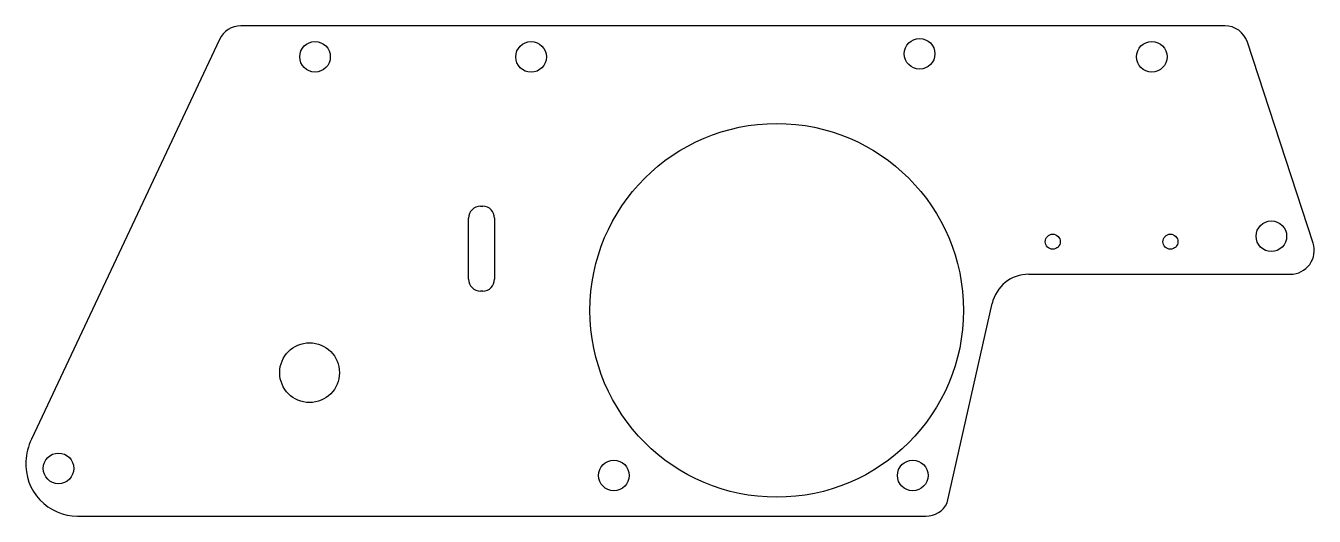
# Model space of a CAD drawing. Header units: millimetres. Extents: x -149 to 125, y -768 to -664.
import ezdxf

# ---------------------------------------------------------------- set-up
doc = ezdxf.new("R2010")
doc.units = ezdxf.units.MM
doc.header["$MEASUREMENT"] = 0

msp = doc.modelspace()

# ---------------------------------------------------------------- linework, layer by layer
for p, q in [((105.81, -664.35), (-103.22, -664.35)), ((-107.79, -667.25), (-147.75, -752.16)), ((124.57, -710.48), (110.61, -667.83)), ((-52.35, -702.68), (-51.85, -702.68)), ((-54.85, -718.18), (-54.85, -705.18)), ((-49.35, -705.18), (-49.35, -718.18)), ((64.18, -717.1), (119.77, -717.1)), ((-51.85, -720.68), (-52.35, -720.68)), ((46.85, -765.68), (56.38, -723.34)), ((-137.93, -768.49), (42.32, -768.49))]:
    msp.add_line(p, q)
for centre, radius in [((-87.49, -670.94), 3.25), ((-41.59, -670.97), 3.25), ((40.97, -670.3), 3.25), ((90.31, -670.94), 3.25), ((10.61, -724.78), 39.68), ((115.71, -709.04), 3.25), ((69.26, -710.2), 1.6), ((94.26, -710.2), 1.6), ((-88.65, -738.01), 6.35), ((-141.99, -758.33), 3.25), ((-23.99, -759.84), 3.25), ((39.51, -759.84), 3.25)]:
    msp.add_circle(centre, radius)
for centre, radius, start, end in [((-103.22, -669.4), 5.05, 90, 154.7989), ((105.81, -669.4), 5.05, 18.1209, 90), ((-52.35, -705.18), 2.5, 90, 179.9997), ((-51.85, -705.18), 2.5, 0, 90), ((119.77, -712.05), 5.05, -90, 18.1209), ((64.18, -725.1), 8, 90, 167.3105), ((-52.35, -718.18), 2.5, 180, 270), ((-51.85, -718.18), 2.5, 270, 359.9997), ((-136.25, -757.56), 12.7, 154.7989, 176.7034), ((-137.93, -757.47), 11.02, 176.7017, 270), ((42.32, -763.44), 5.05, 270, 333.7422)]:
    msp.add_arc(centre, radius, start, end)

doc.saveas('drawing.dxf')
